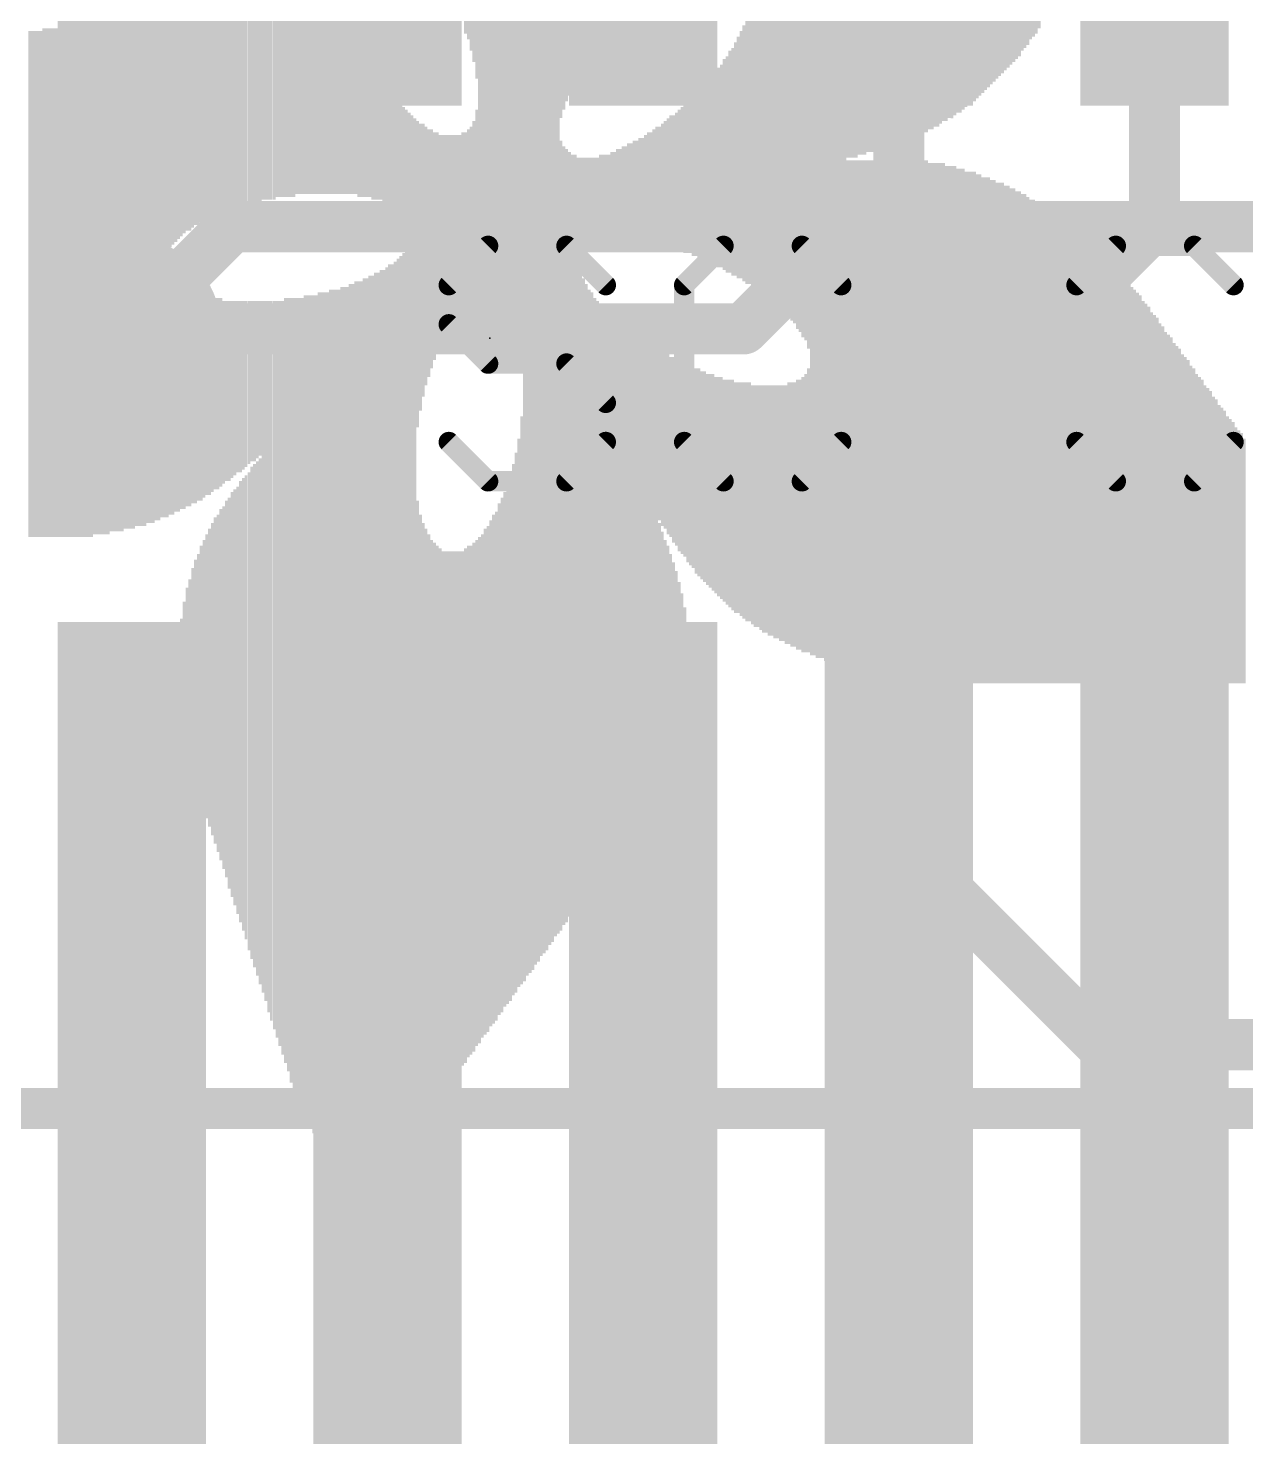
# Model space of a CAD drawing. Extents: x 0 to 68.6, y 0 to 53.3.
# Drawn here: x 4.07 to 10.12, y 32.34 to 39.34 of the extents above; entities that cross this region are included whole.
import ezdxf

# ---------------------------------------------------------------- set-up
doc = ezdxf.new("R2010")
doc.units = 0
for name, color, linetype in [('1', 12, 'CONTINUOUS'), ('16', 132, 'CONTINUOUS'), ('18', 110, 'CONTINUOUS'), ('21', 40, 'CONTINUOUS'), ('22', 6, 'CONTINUOUS'), ('23', 40, 'CONTINUOUS'), ('29', 253, 'CONTINUOUS')]:
    doc.layers.add(name, color=color, linetype=linetype)

# ---------------------------------------------------------------- blocks, each defined once
blk = doc.blocks.new('RECT')
blk.add_solid([(-0.5, -0.5), (0.5, -0.5), (-0.5, 0.5), (0.5, 0.5)])
blk = doc.blocks.new('ROUNDV')
at = {"const_width": 0.5}
blk.add_lwpolyline([(0, -0.25, 1), (0, 0.25, 1), (0, -0.25)], format="xyb", dxfattribs=at)

msp = doc.modelspace()

# ---------------------------------------------------------------- linework, layer by layer
at = {"layer": '1', "const_width": 0.254}
for points in [[(8.3921, 41.2293), (8.3921, 38.6181)], [(9.6621, 41.2293), (9.6621, 38.3641)], [(8.3921, 38.6181), (7.62, 37.846)], [(9.6621, 38.3641), (8.382, 37.084)], [(7.62, 37.846), (4.572, 37.846)], [(4.5821, 34.1173), (4.5821, 31.7601)], [(5.8521, 34.1173), (5.8521, 30.6883)], [(7.1221, 34.1173), (7.1221, 31.2521)], [(8.3921, 34.1173), (8.3921, 30.6883)], [(9.6621, 34.1173), (9.6621, 31.7601)]]:
    msp.add_lwpolyline(points, dxfattribs=at)
at = {"layer": '1', "const_width": 0.127}
for points in [[(8.437, 38.5732, 1), (8.3472, 38.663)], [(8.3286, 38.6181, 1), (8.4556, 38.6181)], [(9.5986, 38.3641, 1), (9.7256, 38.3641)], [(9.707, 38.3192, 1), (9.6172, 38.409)], [(4.572, 37.9095, 1), (4.572, 37.7825)], [(7.5751, 37.8909, 1), (7.6649, 37.8011)], [(7.62, 37.7825, 1), (7.62, 37.9095)], [(8.3371, 37.1289, 1), (8.4269, 37.0391)], [(4.6456, 34.1173, 1), (4.5186, 34.1173)], [(5.9156, 34.1173, 1), (5.7886, 34.1173)], [(7.1856, 34.1173, 1), (7.0586, 34.1173)], [(8.4556, 34.1173, 1), (8.3286, 34.1173)], [(9.7256, 34.1173, 1), (9.5986, 34.1173)]]:
    msp.add_lwpolyline(points, format="xyb", dxfattribs=at)
at = {"layer": '16', "const_width": 0.254}
for points in [[(5.08, 38.354), (4.572, 37.846)], [(12.446, 38.354), (5.08, 38.354)], [(8.382, 37.084), (8.382, 35.306)], [(8.382, 35.306), (9.398, 34.29)], [(9.398, 34.29), (14.5338, 34.29)]]:
    msp.add_lwpolyline(points, dxfattribs=at)
at = {"layer": '16', "const_width": 0.127}
for points in [[(5.08, 38.4175, 1), (5.08, 38.2905)], [(5.1249, 38.3091, 1), (5.0351, 38.3989)], [(4.5271, 37.8909, 1), (4.6169, 37.8011)], [(8.4455, 37.084, 1), (8.3185, 37.084)], [(8.4269, 35.3509, 1), (8.3371, 35.2611)], [(8.3185, 35.306, 1), (8.4455, 35.306)], [(9.398, 34.3535, 1), (9.398, 34.2265)], [(9.3531, 34.2451, 1), (9.4429, 34.3349)]]:
    msp.add_lwpolyline(points, format="xyb", dxfattribs=at)
at = {"layer": '21'}
for points, const_width in [([(6.3518, 38.2585), (6.1569, 38.0636)], 0.1016), ([(6.7416, 38.2585), (6.3518, 38.2585)], 0.1016), ([(6.9365, 38.0636), (6.7416, 38.2585)], 0.1016), ([(7.5212, 38.2585), (7.3263, 38.0636)], 0.1016), ([(7.911, 38.2585), (7.5212, 38.2585)], 0.1016), ([(8.1059, 38.0636), (7.911, 38.2585)], 0.1016), ([(8.4957, 38.2585), (8.8855, 38.2585)], 0.1016), ([(8.6906, 37.0891), (8.6906, 38.2585)], 0.1016), ([(9.4702, 38.2585), (9.2753, 38.0636)], 0.1016), ([(9.86, 38.2585), (9.4702, 38.2585)], 0.1016), ([(10.0549, 38.0636), (9.86, 38.2585)], 0.1016), ([(6.1569, 38.0636), (6.1569, 37.8687)], 0.1016), ([(7.3263, 38.0636), (7.3263, 37.284)], 0.1016), ([(8.1059, 37.284), (8.1059, 38.0636)], 0.1016), ([(9.2753, 38.0636), (9.2753, 37.284)], 0.1016), ([(6.1569, 37.8687), (6.3518, 37.6738)], 0.1016), ([(6.3518, 37.6738), (6.7416, 37.6738)], 0.1016), ([(6.7416, 37.6738), (6.9365, 37.4789)], 0.1016), ([(6.9365, 37.4789), (6.9365, 37.284)], 0.1016), ([(6.3518, 37.0891), (6.1569, 37.284)], 0.1016), ([(6.9365, 37.284), (6.7416, 37.0891)], 0.1016), ([(7.3263, 37.284), (7.5212, 37.0891)], 0.1016), ([(7.911, 37.0891), (8.1059, 37.284)], 0.1016), ([(9.2753, 37.284), (9.4702, 37.0891)], 0.1016), ([(9.86, 37.0891), (10.0549, 37.284)], 0.1016), ([(6.7416, 37.0891), (6.3518, 37.0891)], 0.1016), ([(7.5212, 37.0891), (7.911, 37.0891)], 0.1016), ([(8.4957, 37.0891), (8.8855, 37.0891)], 0.1016), ([(9.4702, 37.0891), (9.86, 37.0891)], 0.1016), ([(11.5541, 33.9733), (2.6901, 33.9733)], 0.2032)]:
    msp.add_lwpolyline(points, dxfattribs=dict(at, const_width=const_width))
at = {"layer": '21', "const_width": 0.0508}
for points in [[(6.3518, 38.2839, 1), (6.3518, 38.2331)], [(6.3698, 38.2405, 1), (6.3338, 38.2765)], [(6.7596, 38.2765, 1), (6.7236, 38.2405)], [(6.7416, 38.2331, 1), (6.7416, 38.2839)], [(7.5212, 38.2839, 1), (7.5212, 38.2331)], [(7.5392, 38.2405, 1), (7.5032, 38.2765)], [(7.929, 38.2765, 1), (7.893, 38.2405)], [(7.911, 38.2331, 1), (7.911, 38.2839)], [(8.4957, 38.2839, 1), (8.4957, 38.2331)], [(8.716, 38.2585, 1), (8.6652, 38.2585)], [(8.8855, 38.2331, 1), (8.8855, 38.2839)], [(9.4702, 38.2839, 1), (9.4702, 38.2331)], [(9.4881, 38.2405, 1), (9.4522, 38.2765)], [(9.8779, 38.2765, 1), (9.842, 38.2405)], [(9.86, 38.2331, 1), (9.86, 38.2839)], [(6.1389, 38.0816, 1), (6.1749, 38.0456)], [(6.1823, 38.0636, 1), (6.1315, 38.0636)], [(6.9185, 38.0456, 1), (6.9545, 38.0816)], [(7.3083, 38.0816, 1), (7.3443, 38.0456)], [(7.3517, 38.0636, 1), (7.3009, 38.0636)], [(8.1313, 38.0636, 1), (8.0805, 38.0636)], [(8.0879, 38.0456, 1), (8.1239, 38.0816)], [(9.2573, 38.0816, 1), (9.2933, 38.0456)], [(9.3007, 38.0636, 1), (9.2499, 38.0636)], [(10.0369, 38.0456, 1), (10.0728, 38.0816)], [(6.1749, 37.8867, 1), (6.1389, 37.8507)], [(6.1315, 37.8687, 1), (6.1823, 37.8687)], [(6.3518, 37.6992, 1), (6.3518, 37.6484)], [(6.7596, 37.6918, 1), (6.7236, 37.6558)], [(6.7416, 37.6484, 1), (6.7416, 37.6992)], [(6.3338, 37.6558, 1), (6.3698, 37.6918)], [(6.9619, 37.4789, 1), (6.9111, 37.4789)], [(6.9185, 37.4609, 1), (6.9545, 37.4969)], [(6.1749, 37.302, 1), (6.1389, 37.266)], [(6.9111, 37.284, 1), (6.9619, 37.284)], [(6.9545, 37.266, 1), (6.9185, 37.302)], [(7.3443, 37.302, 1), (7.3083, 37.266)], [(7.3009, 37.284, 1), (7.3517, 37.284)], [(8.0805, 37.284, 1), (8.1313, 37.284)], [(8.1239, 37.266, 1), (8.0879, 37.302)], [(9.2933, 37.302, 1), (9.2573, 37.266)], [(9.2499, 37.284, 1), (9.3007, 37.284)], [(10.0728, 37.266, 1), (10.0369, 37.302)], [(6.3518, 37.1145, 1), (6.3518, 37.0637)], [(6.3338, 37.0711, 1), (6.3698, 37.1071)], [(6.7236, 37.1071, 1), (6.7596, 37.0711)], [(6.7416, 37.0637, 1), (6.7416, 37.1145)], [(7.5212, 37.1145, 1), (7.5212, 37.0637)], [(7.5032, 37.0711, 1), (7.5392, 37.1071)], [(7.893, 37.1071, 1), (7.929, 37.0711)], [(7.911, 37.0637, 1), (7.911, 37.1145)], [(8.4957, 37.1145, 1), (8.4957, 37.0637)], [(8.6652, 37.0891, 1), (8.716, 37.0891)], [(8.8855, 37.0637, 1), (8.8855, 37.1145)], [(9.4702, 37.1145, 1), (9.4702, 37.0637)], [(9.4522, 37.0711, 1), (9.4881, 37.1071)], [(9.842, 37.1071, 1), (9.8779, 37.0711)], [(9.86, 37.0637, 1), (9.86, 37.1145)]]:
    msp.add_lwpolyline(points, format="xyb", dxfattribs=at)
at = {"layer": '23'}
msp.add_point((6.3601, 37.8003), dxfattribs=at)

# ---------------------------------------------------------------- block references
at = {"layer": '1', "xscale": 4.445, "yscale": 0.635}
for p, rotation in [((4.5821, 41.2293), 90), ((5.8521, 41.2293), 90), ((7.1221, 41.2293), 90), ((8.3921, 41.2293), 90), ((9.6621, 41.2293), 90), ((4.5821, 34.1173), 270), ((5.8521, 34.1173), 90), ((7.1221, 34.1173), 90), ((8.3921, 34.1173), 90), ((9.6621, 34.1173), 90)]:
    msp.add_blockref('RECT', p, dxfattribs=dict(at, rotation=rotation))
at = {"layer": '18', "xscale": 0.9064, "yscale": 0.9064}
for p in [(4.572, 37.846), (4.572, 37.846), (8.382, 37.084), (8.382, 37.084)]:
    msp.add_blockref('ROUNDV', p, dxfattribs=at)
at = {"layer": '21', "xscale": 0.4902}
for p, yscale in [((4.5821, 33.1133), 1.5199), ((5.8521, 33.1133), 1.5199), ((7.1221, 33.1133), 1.5199), ((8.3921, 33.1133), 1.52), ((9.6621, 33.1133), 1.52)]:
    msp.add_blockref('RECT', p, dxfattribs=dict(at, yscale=yscale))
at = {"layer": '22', "rotation": 270}
for p, xscale, yscale in [((4.6889, 40.9537), 3.227, 0.0139), ((4.7168, 40.9327), 3.2131, 0.014), ((4.7308, 40.9258), 3.2271, 0.0139), ((4.7447, 40.9118), 3.2271, 0.014), ((4.7587, 40.9047), 3.2131, 0.014), ((4.7727, 40.8909), 3.2131, 0.0139), ((4.7866, 40.8839), 3.2271, 0.014), ((4.8006, 40.8769), 3.2131, 0.014), ((4.8146, 40.8629), 3.2131, 0.014), ((4.8285, 40.849), 3.2131, 0.0139), ((4.8425, 40.849), 3.2131, 0.014), ((4.8565, 40.8349), 3.2131, 0.014), ((4.8704, 40.821), 3.2131, 0.0139), ((4.8844, 40.821), 3.2131, 0.014), ((4.8984, 40.8071), 3.2131, 0.014), ((4.9123, 40.3809), 4.0373, 0.0139), ((4.9263, 40.3809), 4.0094, 0.014), ((4.9403, 40.3809), 4.0094, 0.014), ((4.9543, 40.3809), 3.9814, 0.014), ((4.9683, 40.374), 3.9675, 0.0139), ((4.9822, 40.374), 3.9395, 0.014), ((4.9962, 40.374), 3.9395, 0.014), ((5.0102, 40.3739), 3.9116, 0.0139), ((5.0241, 40.367), 3.8977, 0.014), ((5.0381, 40.36), 3.8837, 0.014), ((5.0521, 40.367), 3.8697, 0.0139), ((5.066, 40.36), 3.8557, 0.014), ((5.08, 40.36), 3.8278, 0.014), ((5.094, 40.36), 3.8278, 0.014), ((5.108, 40.353), 3.8138, 0.0139), ((5.1219, 40.3529), 3.7859, 0.014), ((5.1359, 40.346), 3.7719, 0.014), ((5.1498, 40.346), 3.7719, 0.0139), ((5.1638, 40.339), 3.758, 0.014), ((5.1778, 40.339), 3.73, 0.014), ((5.1917, 40.332), 3.716, 0.0139), ((5.2057, 40.332), 3.716, 0.014), ((5.2197, 40.3251), 3.7021, 0.014), ((5.2337, 40.3251), 3.6741, 0.014), ((5.2477, 40.318), 3.6601, 0.0139), ((5.2616, 40.318), 3.6601, 0.014), ((5.2756, 40.3111), 3.6462, 0.014), ((5.2896, 40.3041), 3.6322, 0.0139), ((5.3035, 40.3111), 3.6182, 0.014), ((5.3175, 40.3041), 3.6042, 0.014), ((5.3315, 40.2971), 3.5902, 0.0139), ((5.3454, 40.2902), 3.5763, 0.014), ((5.3594, 40.2902), 3.5763, 0.014), ((5.3734, 40.2831), 3.5623, 0.014), ((5.3874, 40.2762), 3.5483, 0.0139), ((5.4013, 40.2762), 3.5205, 0.014), ((5.4153, 40.2762), 3.5205, 0.014), ((5.4293, 40.2692), 3.5065, 0.0139), ((5.4432, 40.2622), 3.4925, 0.014), ((5.4572, 40.2552), 3.4786, 0.014), ((5.4712, 40.2552), 3.4786, 0.0139), ((5.4851, 40.2482), 3.4646, 0.014), ((5.4991, 40.2412), 3.4506, 0.014), ((5.5131, 40.2342), 3.4366, 0.014), ((5.5271, 40.2342), 3.4366, 0.0139), ((5.541, 40.2273), 3.4227, 0.014), ((5.555, 40.2203), 3.4087, 0.014), ((5.569, 40.2203), 3.4087, 0.0139), ((9.0335, 40.4857), 2.4588, 0.014), ((9.0475, 40.4997), 2.4308, 0.014), ((9.0615, 40.5067), 2.4169, 0.0139), ((9.0754, 40.5206), 2.4168, 0.014), ((9.0894, 40.5346), 2.3888, 0.014), ((8.8239, 40.339), 2.6124, 0.0139), ((8.8379, 40.346), 2.5984, 0.014), ((8.8519, 40.353), 2.5844, 0.014), ((8.8659, 40.367), 2.5845, 0.014), ((8.8799, 40.374), 2.5705, 0.0139), ((8.8938, 40.3809), 2.5565, 0.014), ((8.9078, 40.3949), 2.5565, 0.014), ((8.9218, 40.4019), 2.5425, 0.0139), ((8.9357, 40.4089), 2.5285, 0.014), ((8.9497, 40.4228), 2.5286, 0.014), ((8.9637, 40.4298), 2.5146, 0.0139), ((8.9776, 40.4368), 2.5006, 0.014), ((8.9916, 40.4508), 2.5006, 0.014), ((9.0056, 40.4648), 2.4727, 0.014), ((9.0196, 40.4718), 2.4587, 0.0139), ((8.6144, 40.2273), 2.6963, 0.014), ((8.6284, 40.2273), 2.6963, 0.014), ((8.6424, 40.2343), 2.6823, 0.0139), ((8.6563, 40.2412), 2.6962, 0.014), ((8.6703, 40.2482), 2.6822, 0.014), ((8.6843, 40.2552), 2.6682, 0.0139), ((8.6982, 40.2622), 2.6822, 0.014), ((8.7122, 40.2692), 2.6683, 0.014), ((8.7262, 40.2762), 2.6543, 0.014), ((8.7401, 40.2902), 2.6543, 0.0139), ((8.7541, 40.2902), 2.6543, 0.014), ((8.7681, 40.2971), 2.6404, 0.014), ((8.782, 40.3111), 2.6403, 0.0139), ((8.796, 40.318), 2.6263, 0.014), ((8.81, 40.325), 2.6124, 0.014), ((8.4048, 40.1365), 2.7381, 0.0139), ((8.4188, 40.1435), 2.7241, 0.014), ((8.4328, 40.1435), 2.7241, 0.014), ((8.4468, 40.1574), 2.7242, 0.014), ((8.4608, 40.1574), 2.7242, 0.0139), ((8.4747, 40.1574), 2.7242, 0.014), ((8.4887, 40.1714), 2.7241, 0.014), ((8.5027, 40.1714), 2.7241, 0.0139), ((8.5166, 40.1784), 2.7101, 0.014), ((8.5306, 40.1853), 2.7241, 0.014), ((8.5446, 40.1923), 2.7102, 0.0139), ((8.5585, 40.1923), 2.7102, 0.014), ((8.5725, 40.2063), 2.7102, 0.014), ((8.5865, 40.2063), 2.7102, 0.014), ((8.6005, 40.2133), 2.6962, 0.0139), ((8.1814, 40.0666), 2.7382, 0.0139), ((8.1953, 40.0736), 2.7242, 0.014), ((8.2093, 40.0736), 2.7242, 0.014), ((8.2233, 40.0806), 2.7381, 0.0139), ((8.2372, 40.0876), 2.7241, 0.014), ((8.2512, 40.0876), 2.7241, 0.014), ((8.2652, 40.0946), 2.7381, 0.0139), ((8.2791, 40.1015), 2.7242, 0.014), ((8.2931, 40.1015), 2.7242, 0.014), ((8.3071, 40.1015), 2.7242, 0.014), ((8.321, 40.1085), 2.7382, 0.0139), ((8.335, 40.1155), 2.7242, 0.014), ((8.349, 40.1155), 2.7242, 0.014), ((8.3629, 40.1225), 2.7381, 0.0139), ((8.3769, 40.1294), 2.7241, 0.014), ((8.3909, 40.1294), 2.7241, 0.014), ((6.2395, 40.346), 2.0676, 0.014), ((6.2535, 40.3251), 2.0815, 0.014), ((7.9718, 38.7953), 5.141, 0.014), ((7.9858, 38.7884), 5.1549, 0.0139), ((7.9997, 38.7884), 5.1549, 0.014), ((8.0137, 38.7953), 5.1689, 0.014), ((8.0277, 38.7884), 5.1829, 0.014), ((8.0417, 38.7884), 5.1829, 0.0139), ((8.0556, 38.7953), 5.1968, 0.014), ((8.0696, 38.7883), 5.2108, 0.014), ((8.0836, 38.7883), 5.2108, 0.0139), ((8.0975, 38.7953), 5.2248, 0.014), ((8.1115, 38.7884), 5.2387, 0.014), ((8.1255, 38.7884), 5.2387, 0.0139), ((8.1394, 40.0596), 2.7242, 0.014), ((8.1534, 40.0596), 2.7242, 0.014), ((8.1674, 40.0596), 2.7242, 0.014), ((6.2675, 40.2901), 2.1234, 0.0139), ((6.2814, 40.2552), 2.1654, 0.014), ((6.2954, 40.2063), 2.2352, 0.014), ((6.3094, 39.6405), 3.3388, 0.0139), ((6.3233, 39.6335), 3.3249, 0.014), ((7.7623, 39.6406), 3.3109, 0.0139), ((7.7762, 39.6335), 3.3249, 0.014), ((7.7902, 39.6266), 3.3389, 0.014), ((7.8042, 39.6266), 3.3667, 0.0139), ((7.8181, 39.6196), 3.3807, 0.014), ((7.8321, 39.6125), 3.3947, 0.014), ((7.846, 39.6125), 3.4227, 0.0139), ((7.86, 39.6056), 3.4366, 0.014), ((7.874, 39.5986), 3.4506, 0.014), ((7.888, 39.5917), 3.4925, 0.014), ((7.902, 39.5847), 3.5065, 0.0139), ((7.9159, 39.5707), 3.5344, 0.014), ((7.9299, 39.5707), 3.5623, 0.014), ((7.9439, 39.5497), 3.6042, 0.0139), ((7.9578, 38.7883), 5.127, 0.014), ((6.3373, 39.6266), 3.3109, 0.014), ((6.3513, 39.6125), 3.2829, 0.014), ((6.3653, 39.6056), 3.269, 0.0139), ((6.3792, 39.5986), 3.255, 0.014), ((7.6784, 39.6474), 3.2131, 0.014), ((7.6924, 39.6545), 3.2271, 0.014), ((7.7064, 39.6475), 3.241, 0.0139), ((7.7203, 39.6405), 3.255, 0.014), ((7.7343, 39.6405), 3.283, 0.014), ((7.7483, 39.6405), 3.283, 0.014), ((6.3932, 39.5846), 3.255, 0.014), ((6.4072, 39.5707), 3.2271, 0.0139), ((6.4211, 39.5567), 3.227, 0.014), ((6.4351, 39.5428), 3.2271, 0.014), ((6.4491, 39.5147), 3.2271, 0.0139), ((6.463, 39.4938), 3.241, 0.014), ((6.477, 39.4659), 3.241, 0.014), ((6.491, 39.438), 3.2411, 0.014), ((6.505, 39.403), 3.283, 0.0139), ((6.5189, 39.3402), 3.3528, 0.014), ((6.5329, 37.7965), 6.3843, 0.014), ((6.5469, 37.7965), 6.3284, 0.0139), ((6.5608, 37.7895), 6.2865, 0.014), ((6.5748, 37.7825), 6.2446, 0.014), ((6.5888, 37.7825), 6.1888, 0.0139), ((6.6027, 37.7755), 6.1468, 0.014), ((6.6167, 37.7686), 6.0769, 0.014), ((6.6307, 37.7546), 6.0211, 0.014), ((6.9799, 40.0317), 1.411, 0.014), ((6.6447, 37.7406), 5.9652, 0.0139), ((6.6586, 37.7336), 5.8954, 0.014), ((6.9241, 39.9688), 1.397, 0.0139), ((6.938, 39.9828), 1.397, 0.014), ((6.952, 40.0037), 1.411, 0.014), ((6.966, 40.0177), 1.411, 0.0139), ((6.6726, 37.7127), 5.8255, 0.014), ((6.8821, 39.906), 1.3831, 0.014), ((6.8961, 39.9269), 1.397, 0.014), ((6.9101, 39.9409), 1.397, 0.014), ((6.6866, 37.6917), 5.7277, 0.0139), ((6.8402, 39.8431), 1.3691, 0.014), ((6.8542, 39.8571), 1.3691, 0.014), ((6.8681, 39.885), 1.369, 0.0139), ((6.8123, 39.7872), 1.3412, 0.014), ((6.8262, 39.8082), 1.3551, 0.0139), ((6.7844, 39.7244), 1.3271, 0.0139), ((6.7983, 39.7593), 1.3411, 0.014), ((6.7704, 39.6894), 1.3132, 0.014), ((6.7424, 39.6196), 1.2853, 0.014), ((6.7564, 39.6545), 1.2992, 0.014), ((6.7285, 39.5707), 1.2713, 0.0139), ((6.7005, 37.4751), 5.2667, 0.014), ((6.7145, 39.5288), 1.2713, 0.014), ((5.5829, 39.0887), 1.1456, 0.014), ((5.5969, 39.0468), 1.0617, 0.014), ((5.6109, 39.0189), 1.0059, 0.0139), ((5.6248, 38.9979), 0.964, 0.014), ((7.6645, 38.7814), 1.4529, 0.0139), ((5.6388, 38.9769), 0.922, 0.014), ((7.6505, 38.7465), 1.3551, 0.014), ((4.144, 38.0759), 2.5286, 0.014), ((4.158, 38.0759), 2.5286, 0.014), ((4.1719, 38.0759), 2.5286, 0.0139), ((4.1859, 38.0759), 2.5286, 0.014), ((4.1999, 38.0759), 2.5286, 0.014), ((4.2138, 38.0759), 2.5286, 0.0139), ((4.2278, 38.0759), 2.5286, 0.014), ((4.2418, 38.0759), 2.5286, 0.014), ((4.2558, 38.0759), 2.5286, 0.014), ((4.2698, 38.0759), 2.5286, 0.0139), ((4.2837, 38.0759), 2.5286, 0.014), ((4.2977, 38.0759), 2.5286, 0.014), ((4.3117, 38.0759), 2.5286, 0.0139), ((4.3256, 38.0759), 2.5286, 0.014), ((4.3396, 38.0759), 2.5286, 0.014), ((4.3536, 38.0759), 2.5286, 0.0139), ((4.3675, 38.0759), 2.5286, 0.014), ((4.3815, 38.0759), 2.5286, 0.014), ((4.3955, 38.0829), 2.5146, 0.014), ((5.6528, 38.956), 0.8801, 0.014), ((5.6668, 38.942), 0.8522, 0.0139), ((7.6226, 38.7185), 1.2712, 0.0139), ((7.6365, 38.7255), 1.3132, 0.014), ((4.0742, 38.0689), 2.5146, 0.0139), ((4.0881, 38.0689), 2.5146, 0.014), ((4.1021, 38.0689), 2.5146, 0.014), ((4.1161, 38.0689), 2.5146, 0.014), ((4.13, 38.0689), 2.5146, 0.0139), ((4.4095, 38.0759), 2.5006, 0.0139), ((4.4234, 38.0759), 2.5006, 0.014), ((4.4374, 38.0759), 2.5006, 0.014), ((4.4514, 38.0759), 2.5006, 0.0139), ((4.4653, 38.0759), 2.5006, 0.014), ((4.4793, 38.0829), 2.4867, 0.014), ((4.4933, 38.0829), 2.4867, 0.0139), ((4.5072, 38.0759), 2.4727, 0.014), ((4.5212, 38.0759), 2.4727, 0.014), ((4.5352, 38.0759), 2.4727, 0.014), ((4.5492, 38.0829), 2.4587, 0.0139), ((4.5631, 38.0829), 2.4587, 0.014), ((4.5771, 38.0759), 2.4447, 0.014), ((4.5911, 38.0759), 2.4447, 0.0139), ((4.605, 38.0829), 2.4307, 0.014), ((4.619, 38.0759), 2.4168, 0.014), ((4.633, 38.0759), 2.4168, 0.0139), ((4.6469, 38.0759), 2.4168, 0.014), ((4.6609, 38.0829), 2.4029, 0.014), ((4.6749, 38.0759), 2.3889, 0.014), ((4.6889, 38.0759), 2.3889, 0.0139), ((4.7028, 38.0829), 2.3749, 0.014), ((5.6807, 38.9211), 0.8103, 0.014), ((5.6947, 38.9071), 0.7823, 0.014), ((5.7087, 38.8862), 0.7683, 0.0139), ((7.5806, 38.6906), 1.1595, 0.014), ((7.5946, 38.6975), 1.2014, 0.014), ((7.6086, 38.7115), 1.2294, 0.014), ((4.7168, 38.0759), 2.3609, 0.014), ((4.7308, 38.0829), 2.3469, 0.0139), ((4.7447, 38.0829), 2.3469, 0.014), ((4.7587, 38.7325), 1.0198, 0.014), ((4.7727, 38.7465), 0.9919, 0.0139), ((4.7866, 38.7465), 0.9639, 0.014), ((4.8006, 38.7534), 0.95, 0.014), ((4.8146, 38.7604), 0.936, 0.014), ((4.8285, 38.7604), 0.908, 0.0139), ((4.8425, 38.7674), 0.8941, 0.014), ((4.8565, 38.7743), 0.8801, 0.014), ((4.8704, 38.7674), 0.8662, 0.0139), ((4.8844, 38.7744), 0.8522, 0.014), ((5.7226, 38.8722), 0.7404, 0.014), ((5.7366, 38.8582), 0.7124, 0.014), ((5.7506, 38.8513), 0.6985, 0.0139), ((7.5387, 38.6626), 1.0757, 0.014), ((7.5527, 38.6766), 1.1036, 0.014), ((7.5667, 38.6766), 1.1316, 0.0139), ((4.8984, 38.7744), 0.8242, 0.014), ((5.7645, 38.8373), 0.6705, 0.014), ((5.7785, 38.8163), 0.6566, 0.014), ((5.7925, 38.8093), 0.6426, 0.014), ((7.4829, 38.6487), 0.9639, 0.0139), ((7.4968, 38.6487), 0.9919, 0.014), ((7.5108, 38.6556), 1.0058, 0.014), ((7.5248, 38.6626), 1.0478, 0.0139), ((5.8064, 38.7953), 0.6147, 0.0139), ((5.8204, 38.7884), 0.6007, 0.014), ((5.8344, 38.7674), 0.5868, 0.014), ((7.427, 38.6207), 0.8802, 0.0139), ((7.4409, 38.6277), 0.8941, 0.014), ((7.4549, 38.6347), 0.9081, 0.014), ((7.4689, 38.6416), 0.9499, 0.014), ((5.8483, 38.7604), 0.5728, 0.0139), ((5.8623, 38.7534), 0.5588, 0.014), ((5.8763, 38.7325), 0.5449, 0.014), ((5.8902, 38.7255), 0.5309, 0.0139), ((7.3571, 38.6068), 0.7683, 0.014), ((7.3711, 38.6068), 0.7963, 0.014), ((7.3851, 38.6137), 0.8102, 0.0139), ((7.399, 38.6137), 0.8382, 0.014), ((7.413, 38.6207), 0.8522, 0.014), ((5.9042, 38.7115), 0.5308, 0.014), ((5.9182, 38.6975), 0.5309, 0.014), ((5.9322, 38.6906), 0.5169, 0.014), ((5.9462, 38.6765), 0.5169, 0.0139), ((5.9601, 38.6626), 0.5169, 0.014), ((6.2954, 38.4531), 0.9639, 0.014), ((7.2873, 38.5788), 0.6846, 0.0139), ((7.3012, 38.5858), 0.6985, 0.014), ((7.3152, 38.5928), 0.7125, 0.014), ((7.3292, 38.5928), 0.7404, 0.014), ((7.3432, 38.5998), 0.7543, 0.0139), ((5.9741, 38.6416), 0.5309, 0.014), ((5.9881, 36.3785), 5.0292, 0.0139), ((6.002, 38.1178), 1.5227, 0.014), ((6.016, 38.1527), 1.425, 0.014), ((6.03, 38.1877), 1.3551, 0.0139), ((6.0439, 38.2086), 1.2852, 0.014), ((6.2675, 38.4042), 0.8941, 0.0139), ((6.2814, 38.4181), 0.922, 0.014), ((7.1895, 38.5579), 0.5867, 0.014), ((7.2035, 38.5579), 0.5867, 0.0139), ((7.2174, 38.5648), 0.6007, 0.014), ((7.2314, 38.5718), 0.6146, 0.014), ((7.2454, 38.5718), 0.6426, 0.0139), ((7.2593, 38.5788), 0.6566, 0.014), ((7.2733, 38.5788), 0.6566, 0.014), ((6.0579, 38.2226), 1.2293, 0.014), ((6.0719, 38.2435), 1.1874, 0.014), ((6.0859, 38.2575), 1.1316, 0.0139), ((6.0998, 38.2715), 1.1037, 0.014), ((6.1138, 38.2784), 1.0617, 0.014), ((6.1278, 38.2924), 1.0338, 0.0139), ((6.1417, 38.3064), 1.0058, 0.014), ((6.1557, 38.3204), 0.9779, 0.014), ((6.1696, 38.3274), 0.9639, 0.0139), ((6.1836, 38.3413), 0.936, 0.014), ((6.1976, 38.3483), 0.922, 0.014), ((6.2116, 38.3553), 0.9081, 0.014), ((6.2256, 38.3693), 0.9081, 0.0139), ((6.2395, 38.3762), 0.8941, 0.014), ((6.2535, 38.3902), 0.894, 0.014), ((6.7145, 36.8186), 3.9256, 0.014), ((7.0777, 38.5369), 0.489, 0.014), ((7.0917, 38.5369), 0.489, 0.014), ((7.1057, 38.5369), 0.5169, 0.0139), ((7.1196, 38.5369), 0.5169, 0.014), ((7.1336, 38.5438), 0.5309, 0.014), ((7.1476, 38.5509), 0.5449, 0.0139), ((7.1615, 38.5509), 0.5449, 0.014), ((7.1755, 38.5578), 0.5588, 0.014), ((6.7285, 36.8186), 3.8697, 0.0139), ((6.7424, 36.8186), 3.8417, 0.014), ((6.7564, 36.8255), 3.7999, 0.014), ((6.7704, 36.8255), 3.7719, 0.014), ((6.7844, 36.8326), 3.7579, 0.0139), ((6.9101, 38.495), 0.4331, 0.014), ((6.9241, 38.495), 0.4331, 0.0139), ((6.938, 38.495), 0.4331, 0.014), ((6.952, 38.502), 0.4191, 0.014), ((6.966, 38.5089), 0.4331, 0.0139), ((6.9799, 38.5089), 0.4331, 0.014), ((6.9939, 38.5159), 0.447, 0.014), ((7.0079, 38.5159), 0.447, 0.0139), ((7.0218, 38.5229), 0.461, 0.014), ((7.0358, 38.5229), 0.461, 0.014), ((7.0498, 38.5299), 0.475, 0.014), ((7.0638, 38.5299), 0.475, 0.0139), ((6.7983, 36.8395), 3.716, 0.014), ((6.8123, 36.8465), 3.702, 0.014), ((6.8262, 38.4531), 0.4889, 0.0139), ((6.8402, 38.467), 0.461, 0.014), ((6.8542, 38.474), 0.447, 0.014), ((6.8681, 38.481), 0.433, 0.0139), ((6.8821, 38.481), 0.433, 0.014), ((6.8961, 38.488), 0.4191, 0.014), ((8.1394, 37.4263), 2.5146, 0.014), ((8.1534, 37.4263), 2.5146, 0.014), ((8.1674, 37.4193), 2.5286, 0.014), ((8.1814, 37.4193), 2.5286, 0.0139), ((8.1953, 37.4193), 2.5286, 0.014), ((8.2093, 37.4193), 2.5286, 0.014), ((8.2233, 37.4123), 2.5426, 0.0139), ((8.2372, 37.4123), 2.5426, 0.014), ((8.2512, 37.4123), 2.5426, 0.014), ((8.2652, 37.4123), 2.5426, 0.0139), ((8.2791, 37.4053), 2.5565, 0.014), ((8.2931, 37.4053), 2.5565, 0.014), ((8.3071, 37.4053), 2.5565, 0.014), ((8.321, 37.4053), 2.5565, 0.0139), ((8.335, 37.4053), 2.5565, 0.014), ((8.349, 37.3984), 2.5705, 0.014), ((8.3629, 37.3984), 2.5705, 0.0139), ((8.3769, 37.3984), 2.5705, 0.014), ((8.3909, 37.3984), 2.5705, 0.014), ((8.4048, 37.3984), 2.5705, 0.0139), ((8.4188, 37.3984), 2.5705, 0.014), ((8.4328, 37.3984), 2.5705, 0.014), ((8.4468, 37.3914), 2.5845, 0.014), ((8.4608, 37.3914), 2.5845, 0.0139), ((8.4747, 37.3914), 2.5845, 0.014), ((8.4887, 37.3914), 2.5845, 0.014), ((8.5027, 37.3914), 2.5845, 0.0139), ((8.5166, 37.3914), 2.5845, 0.014), ((8.5306, 37.3914), 2.5845, 0.014), ((8.5446, 37.3844), 2.5705, 0.0139), ((8.5585, 37.3844), 2.5705, 0.014), ((8.5725, 37.3844), 2.5705, 0.014), ((8.5865, 37.3844), 2.5705, 0.014), ((8.6005, 37.3844), 2.5705, 0.0139), ((8.6144, 37.3773), 2.5845, 0.014), ((8.6284, 37.3704), 2.5705, 0.014), ((8.6424, 37.3704), 2.5705, 0.0139), ((8.6563, 37.3704), 2.5705, 0.014), ((8.6703, 37.3704), 2.5705, 0.014), ((8.6843, 37.3634), 2.5566, 0.0139), ((8.6982, 37.3634), 2.5566, 0.014), ((8.7122, 37.3634), 2.5566, 0.014), ((8.7262, 37.3564), 2.5426, 0.014), ((8.7401, 37.3564), 2.5426, 0.0139), ((8.7541, 37.3564), 2.5426, 0.014), ((8.7681, 37.3564), 2.5426, 0.014), ((8.782, 37.3494), 2.5286, 0.0139), ((8.796, 37.3494), 2.5286, 0.014), ((8.81, 37.3424), 2.5146, 0.014), ((8.8239, 37.3424), 2.5146, 0.0139), ((8.8379, 37.3424), 2.5146, 0.014), ((8.8519, 37.3355), 2.5007, 0.014), ((8.8659, 37.3355), 2.5007, 0.014), ((8.8799, 37.3285), 2.4867, 0.0139), ((8.8938, 37.3285), 2.4867, 0.014), ((8.9078, 37.3285), 2.4867, 0.014), ((8.9218, 37.3214), 2.4727, 0.0139), ((8.9357, 37.3214), 2.4727, 0.014), ((8.9497, 37.3145), 2.4588, 0.014), ((8.9637, 37.3145), 2.4588, 0.0139), ((8.9776, 37.3075), 2.4448, 0.014), ((8.9916, 37.3075), 2.4448, 0.014), ((9.0056, 37.3005), 2.4308, 0.014), ((9.0196, 37.3005), 2.4308, 0.0139), ((9.0335, 37.2936), 2.4169, 0.014), ((9.0475, 37.2865), 2.4029, 0.014), ((9.0615, 37.2865), 2.4029, 0.0139), ((9.0754, 37.2796), 2.3889, 0.014), ((9.0894, 37.2796), 2.3889, 0.014), ((9.1034, 37.2726), 2.3749, 0.0139), ((9.1173, 37.2656), 2.361, 0.014), ((9.1313, 37.2656), 2.361, 0.014), ((9.1453, 37.2586), 2.347, 0.014), ((9.1593, 37.2516), 2.333, 0.0139), ((9.1732, 37.2447), 2.3191, 0.014), ((9.1872, 37.2447), 2.3191, 0.014), ((9.2012, 37.2377), 2.3051, 0.0139), ((9.2151, 37.2307), 2.2911, 0.014), ((9.2291, 37.2237), 2.2772, 0.014), ((9.2431, 37.2237), 2.2772, 0.0139), ((9.257, 37.2167), 2.2632, 0.014), ((9.271, 37.2097), 2.2492, 0.014), ((9.285, 37.2027), 2.2352, 0.014), ((9.2989, 37.1958), 2.2213, 0.0139), ((9.3129, 37.1958), 2.2213, 0.014), ((9.3269, 37.1887), 2.2073, 0.014), ((5.9322, 36.0153), 4.4146, 0.014), ((5.9462, 36.0293), 4.4145, 0.0139), ((5.9601, 36.0433), 4.4145, 0.014), ((5.9741, 36.0642), 4.4285, 0.014), ((9.3408, 37.1818), 2.1933, 0.0139), ((9.3548, 37.1748), 2.1794, 0.014), ((9.3688, 37.1678), 2.1654, 0.014), ((9.3827, 37.1608), 2.1514, 0.0139), ((9.3967, 37.1538), 2.1375, 0.014), ((5.8483, 35.9594), 4.3866, 0.0139), ((5.8623, 35.9664), 4.4006, 0.014), ((5.8763, 35.9664), 4.4006, 0.014), ((5.8902, 35.9804), 4.4005, 0.0139), ((5.9042, 35.9944), 4.4005, 0.014), ((5.9182, 36.0014), 4.4145, 0.014), ((9.4107, 37.1469), 2.1235, 0.014), ((9.4247, 37.1399), 2.1095, 0.014), ((9.4387, 37.1329), 2.0955, 0.0139), ((9.4526, 37.1259), 2.0816, 0.014), ((9.4666, 37.1189), 2.0676, 0.014), ((4.7587, 37.5101), 1.2014, 0.014), ((4.7727, 37.51), 1.1735, 0.0139), ((4.7866, 37.5031), 1.1596, 0.014), ((5.6947, 35.9175), 4.3307, 0.014), ((5.7087, 35.9175), 4.3307, 0.0139), ((5.7226, 35.9106), 4.3447, 0.014), ((5.7366, 35.9175), 4.3586, 0.014), ((5.7506, 35.9175), 4.3586, 0.0139), ((5.7645, 35.9245), 4.3726, 0.014), ((5.7785, 35.9245), 4.3726, 0.014), ((5.7925, 35.9385), 4.3726, 0.014), ((5.8064, 35.9385), 4.3726, 0.0139), ((5.8204, 35.9455), 4.3865, 0.014), ((5.8344, 35.9455), 4.3865, 0.014), ((6.8262, 36.5532), 3.0873, 0.0139), ((9.4806, 37.1119), 2.0536, 0.0139), ((9.4945, 37.105), 2.0397, 0.014), ((9.5085, 37.098), 2.0257, 0.014), ((9.5225, 37.0909), 2.0117, 0.0139), ((9.5364, 37.084), 1.9978, 0.014), ((4.8006, 37.5031), 1.1316, 0.014), ((4.8146, 37.4961), 1.1176, 0.014), ((4.8285, 37.5031), 1.1036, 0.0139), ((4.8425, 37.4961), 1.0896, 0.014), ((4.8565, 37.5031), 1.0756, 0.014), ((4.8704, 37.4962), 1.0617, 0.0139), ((4.8844, 37.5031), 1.0478, 0.014), ((4.8984, 37.5031), 1.0478, 0.014), ((4.9123, 37.5031), 1.0198, 0.0139), ((4.9263, 37.5031), 1.0198, 0.014), ((4.9403, 37.5101), 1.0058, 0.014), ((5.4432, 35.9664), 4.0932, 0.014), ((5.4572, 35.9524), 4.1211, 0.014), ((5.4712, 35.9455), 4.1351, 0.0139), ((5.4851, 35.9315), 4.1631, 0.014), ((5.4991, 35.9245), 4.177, 0.014), ((5.5131, 35.9245), 4.205, 0.014), ((5.5271, 35.9175), 4.219, 0.0139), ((5.541, 35.9175), 4.219, 0.014), ((5.555, 35.9106), 4.2329, 0.014), ((5.569, 35.9105), 4.2608, 0.0139), ((5.5829, 35.9105), 4.2608, 0.014), ((5.5969, 35.9035), 4.2748, 0.014), ((5.6109, 35.9035), 4.2748, 0.0139), ((5.6248, 35.9105), 4.2888, 0.014), ((5.6388, 35.9036), 4.3027, 0.014), ((5.6528, 35.9036), 4.3027, 0.014), ((5.6668, 35.9106), 4.3167, 0.0139), ((5.6807, 35.9106), 4.3167, 0.014), ((6.8402, 36.5532), 3.0315, 0.014), ((6.8542, 36.5462), 2.9895, 0.014), ((6.8681, 36.5532), 2.9477, 0.0139), ((9.5504, 37.07), 1.9698, 0.014), ((9.5644, 37.063), 1.9558, 0.014), ((9.5784, 37.056), 1.9419, 0.0139), ((9.5923, 37.0491), 1.9279, 0.014), ((4.9543, 37.51), 0.9779, 0.014), ((4.9683, 37.51), 0.9779, 0.0139), ((4.9822, 37.5171), 0.9639, 0.014), ((4.9962, 37.5241), 0.9499, 0.014), ((5.0102, 37.5241), 0.9499, 0.0139), ((5.0241, 37.531), 0.936, 0.014), ((5.0381, 37.5311), 0.9081, 0.014), ((5.0521, 37.538), 0.8941, 0.0139), ((5.066, 37.538), 0.8941, 0.014), ((5.08, 37.5451), 0.8801, 0.014), ((5.094, 37.552), 0.8662, 0.014), ((5.108, 37.559), 0.8522, 0.0139), ((5.1219, 37.559), 0.8522, 0.014), ((5.1359, 37.566), 0.8382, 0.014), ((5.1498, 37.5729), 0.8243, 0.0139), ((5.1638, 37.58), 0.8103, 0.014), ((5.1778, 37.587), 0.7963, 0.014), ((5.1917, 37.587), 0.7963, 0.0139), ((5.2057, 37.5939), 0.7824, 0.014), ((5.2197, 37.6009), 0.7684, 0.014), ((5.2337, 36.2668), 3.4367, 0.014), ((5.2477, 36.2458), 3.4786, 0.0139), ((5.2616, 36.2179), 3.5344, 0.014), ((5.2756, 36.1969), 3.5764, 0.014), ((5.2896, 36.176), 3.6183, 0.0139), ((5.3035, 36.155), 3.6602, 0.014), ((5.3175, 36.1341), 3.7021, 0.014), ((5.3315, 36.1131), 3.744, 0.0139), ((5.3454, 36.0991), 3.7998, 0.014), ((5.3594, 36.0782), 3.8417, 0.014), ((5.3734, 36.0502), 3.8976, 0.014), ((5.3874, 36.0293), 3.9395, 0.0139), ((5.4013, 36.0083), 3.9814, 0.014), ((5.4153, 35.9943), 4.0094, 0.014), ((5.4293, 35.9734), 4.0513, 0.0139), ((6.8821, 36.5462), 2.9057, 0.014), ((6.8961, 36.5462), 2.8779, 0.014), ((6.9101, 36.5532), 2.8359, 0.014), ((6.9241, 36.5532), 2.8079, 0.0139), ((6.938, 36.5602), 2.7661, 0.014), ((9.6063, 37.0351), 1.9, 0.014), ((9.6203, 37.0281), 1.886, 0.0139), ((9.6342, 37.0211), 1.872, 0.014), ((6.952, 36.5602), 2.7381, 0.014), ((6.966, 36.5601), 2.7102, 0.0139), ((6.9799, 36.5671), 2.6682, 0.014), ((6.9939, 36.5671), 2.6404, 0.014), ((7.0079, 36.5671), 2.6124, 0.0139), ((9.6482, 37.0072), 1.8441, 0.014), ((9.6622, 37.0002), 1.8301, 0.0139), ((9.6761, 36.9931), 1.8161, 0.014), ((9.6901, 36.9792), 1.7882, 0.014), ((7.0218, 36.5741), 2.5704, 0.014), ((7.0358, 36.5741), 2.5426, 0.014), ((7.0498, 36.5881), 2.5146, 0.014), ((7.0638, 36.5951), 2.4727, 0.0139), ((7.0777, 36.5951), 2.4447, 0.014), ((7.0917, 36.602), 2.4029, 0.014), ((7.1057, 36.6161), 2.3749, 0.0139), ((9.7041, 36.9722), 1.7742, 0.014), ((9.718, 36.9582), 1.7463, 0.0139), ((9.732, 36.9513), 1.7323, 0.014), ((9.746, 36.9443), 1.7184, 0.014), ((7.1196, 36.623), 2.333, 0.014), ((7.1336, 36.63), 2.2911, 0.014), ((7.1476, 36.6369), 2.2771, 0.0139), ((7.1615, 36.6509), 2.2212, 0.014), ((7.1755, 36.6649), 2.1932, 0.014), ((7.1895, 36.6719), 2.1514, 0.014), ((7.2035, 37.3145), 0.8382, 0.0139), ((7.2174, 37.3006), 0.8661, 0.014), ((9.7599, 36.9303), 1.6904, 0.0139), ((9.7739, 36.9233), 1.6764, 0.014), ((9.7879, 36.9164), 1.6625, 0.014), ((7.2314, 37.2865), 0.8661, 0.014), ((7.2454, 37.2726), 0.894, 0.0139), ((7.2593, 37.2587), 0.8941, 0.014), ((7.2733, 37.2447), 0.9221, 0.014), ((7.2873, 37.2307), 0.922, 0.0139), ((7.3012, 37.2167), 0.95, 0.014), ((7.3152, 37.2028), 0.9499, 0.014), ((7.3292, 37.1958), 0.9639, 0.014), ((7.3432, 37.1748), 0.9779, 0.0139), ((7.3571, 37.1679), 0.9919, 0.014), ((9.8018, 36.9023), 1.6345, 0.0139), ((9.8158, 36.8954), 1.6206, 0.014), ((9.8298, 36.8884), 1.6066, 0.014), ((9.8438, 36.8745), 1.5787, 0.014), ((7.3711, 37.1538), 0.9919, 0.014), ((7.3851, 37.1399), 1.0198, 0.0139), ((7.399, 37.1329), 1.0338, 0.014), ((7.413, 37.1189), 1.0338, 0.014), ((7.427, 37.112), 1.0477, 0.0139), ((7.4409, 37.098), 1.0477, 0.014), ((7.4549, 37.0909), 1.0617, 0.014), ((7.4689, 37.084), 1.0756, 0.014), ((7.4829, 37.0701), 1.0757, 0.0139), ((7.4968, 37.0631), 1.0897, 0.014), ((7.5108, 37.056), 1.1037, 0.014), ((7.5248, 37.0421), 1.1036, 0.0139), ((7.5387, 37.0351), 1.1176, 0.014), ((7.5527, 37.0281), 1.1316, 0.014), ((7.5667, 37.0211), 1.1455, 0.0139), ((7.888, 36.9233), 1.3411, 0.014), ((7.902, 36.9233), 1.3411, 0.0139), ((7.9159, 36.9233), 1.3691, 0.014), ((7.9299, 36.9303), 1.383, 0.014), ((7.9439, 36.9443), 1.411, 0.0139), ((9.8578, 36.8675), 1.5647, 0.0139), ((9.8717, 36.8535), 1.5367, 0.014), ((9.8857, 36.8465), 1.5228, 0.014), ((9.8997, 36.8395), 1.5088, 0.0139), ((7.5806, 37.0072), 1.1455, 0.014), ((7.5946, 37.0072), 1.1455, 0.014), ((7.6086, 37.0002), 1.1595, 0.014), ((7.6226, 36.9932), 1.1734, 0.0139), ((7.6365, 36.9862), 1.1874, 0.014), ((7.6505, 36.9862), 1.1874, 0.014), ((7.6645, 36.9723), 1.1875, 0.0139), ((7.6784, 36.9653), 1.2015, 0.014), ((7.6924, 36.9653), 1.2015, 0.014), ((7.7064, 36.9583), 1.2154, 0.0139), ((7.7203, 36.9513), 1.2294, 0.014), ((7.7343, 36.9513), 1.2294, 0.014), ((7.7483, 36.9443), 1.2434, 0.014), ((7.7623, 36.9443), 1.2434, 0.0139), ((7.7762, 36.9374), 1.2573, 0.014), ((7.7902, 36.9374), 1.2573, 0.014), ((7.8042, 36.9304), 1.2713, 0.0139), ((7.8181, 36.9304), 1.2713, 0.014), ((7.8321, 36.9233), 1.2853, 0.014), ((7.846, 36.9303), 1.2992, 0.0139), ((7.86, 36.9233), 1.3131, 0.014), ((7.874, 36.9233), 1.3131, 0.014), ((9.9136, 36.8255), 1.4809, 0.014), ((9.9276, 36.8186), 1.4669, 0.014), ((9.9416, 36.8116), 1.4529, 0.0139), ((9.9555, 36.7976), 1.425, 0.014), ((9.9695, 36.7906), 1.411, 0.014), ((9.9835, 36.7767), 1.3831, 0.014), ((9.9975, 36.7696), 1.3691, 0.0139), ((6.5189, 36.0014), 2.8219, 0.014), ((10.0114, 36.7627), 1.3551, 0.014), ((10.0254, 36.7487), 1.3272, 0.014), ((10.0394, 36.7417), 1.3132, 0.0139), ((10.0533, 36.7347), 1.2993, 0.014), ((10.0673, 36.7208), 1.2713, 0.014), ((10.0813, 36.7138), 1.2573, 0.0139), ((10.0952, 36.7068), 1.2434, 0.014), ((6.505, 35.9385), 2.7241, 0.0139), ((10.1092, 36.6928), 1.2154, 0.014), ((5.1917, 35.9245), 2.5006, 0.0139), ((5.2057, 35.9106), 2.5565, 0.014), ((5.2197, 35.8966), 2.6123, 0.014), ((6.477, 35.8546), 2.6403, 0.014), ((6.491, 35.8895), 2.6823, 0.014), ((5.1359, 35.9804), 2.2492, 0.014), ((5.1498, 35.9664), 2.305, 0.0139), ((5.1638, 35.9455), 2.3749, 0.014), ((5.1778, 35.9385), 2.4447, 0.014), ((6.463, 35.8127), 2.6124, 0.014), ((5.08, 36.0293), 2.0117, 0.014), ((5.094, 36.0153), 2.0676, 0.014), ((5.108, 36.0013), 2.1234, 0.0139), ((5.1219, 35.9944), 2.1933, 0.014), ((6.4351, 35.7569), 2.5565, 0.014), ((6.4491, 35.7848), 2.5844, 0.0139), ((5.0381, 36.0642), 1.8022, 0.014), ((5.0521, 36.0572), 1.872, 0.0139), ((5.066, 36.0363), 1.9419, 0.014), ((6.002, 35.4355), 3.1153, 0.014), ((6.4072, 35.708), 2.5425, 0.0139), ((6.4211, 35.729), 2.5565, 0.014), ((4.9962, 36.0992), 1.6205, 0.014), ((5.0102, 36.0851), 1.6764, 0.0139), ((5.0241, 36.0782), 1.7463, 0.014), ((6.016, 35.4076), 3.0314, 0.014), ((6.3653, 35.6381), 2.5146, 0.0139), ((6.3792, 35.6591), 2.5285, 0.014), ((6.3932, 35.673), 2.5286, 0.014), ((4.9543, 36.1201), 1.411, 0.014), ((4.9683, 36.1131), 1.4808, 0.0139), ((4.9822, 36.1061), 1.5506, 0.014), ((6.03, 35.4006), 2.9616, 0.0139), ((6.0439, 35.3937), 2.9197, 0.014), ((6.0579, 35.3867), 2.8779, 0.014), ((6.3233, 35.5753), 2.5007, 0.014), ((6.3373, 35.5962), 2.5146, 0.014), ((6.3513, 35.6102), 2.5146, 0.014), ((7.2035, 36.2527), 1.2573, 0.0139), ((7.2174, 36.2527), 1.1735, 0.014), ((4.9263, 36.141), 1.2573, 0.014), ((4.9403, 36.1341), 1.3271, 0.014), ((6.0719, 35.3867), 2.8219, 0.014), ((6.0859, 35.3866), 2.794, 0.0139), ((6.0998, 35.3867), 2.7661, 0.014), ((6.1138, 35.3937), 2.7241, 0.014), ((6.2395, 35.4775), 2.5565, 0.014), ((6.2535, 35.4984), 2.5426, 0.014), ((6.2675, 35.5054), 2.5286, 0.0139), ((6.2814, 35.5194), 2.5285, 0.014), ((6.2954, 35.5403), 2.5146, 0.014), ((6.3094, 35.5543), 2.5146, 0.0139), ((7.2314, 36.2458), 1.1036, 0.014), ((7.2454, 36.2528), 1.0338, 0.0139), ((4.8984, 36.148), 1.1036, 0.014), ((4.9123, 36.141), 1.1735, 0.0139), ((6.1278, 35.3936), 2.6962, 0.0139), ((6.1417, 35.4006), 2.6822, 0.014), ((6.1557, 35.4145), 2.6543, 0.014), ((6.1696, 35.4216), 2.6403, 0.0139), ((6.1836, 35.4355), 2.6124, 0.014), ((6.1976, 35.4425), 2.5984, 0.014), ((6.2116, 35.4495), 2.5844, 0.014), ((6.2256, 35.4635), 2.5565, 0.0139), ((7.2593, 36.2528), 0.95, 0.014), ((7.2733, 36.2528), 0.8662, 0.014), ((4.8844, 36.148), 1.0198, 0.014), ((7.2873, 36.2527), 0.7823, 0.0139), ((4.8565, 36.162), 0.7963, 0.014), ((4.8704, 36.148), 0.908, 0.0139), ((7.3012, 36.2528), 0.6706, 0.014), ((4.8425, 36.162), 0.6566, 0.014), ((7.3152, 36.2598), 0.5448, 0.014), ((4.8285, 36.169), 0.475, 0.0139), ((7.3292, 36.2598), 0.4051, 0.014), ((7.3432, 36.2668), 0.1397, 0.0139), ((4.8146, 36.176), 0.1817, 0.014)]:
    msp.add_blockref('RECT', p, dxfattribs=dict(at, xscale=xscale, yscale=yscale))
at = {"layer": '29', "xscale": 4.5466, "yscale": 0.7366}
for p, rotation in [((4.5821, 41.2293), 90), ((5.8521, 41.2293), 90), ((7.1221, 41.2293), 90), ((8.3921, 41.2293), 90), ((9.6621, 41.2293), 90), ((4.5821, 34.1173), 270), ((5.8521, 34.1173), 90), ((7.1221, 34.1173), 90), ((8.3921, 34.1173), 90), ((9.6621, 34.1173), 90)]:
    msp.add_blockref('RECT', p, dxfattribs=dict(at, rotation=rotation))

doc.saveas('drawing.dxf')
